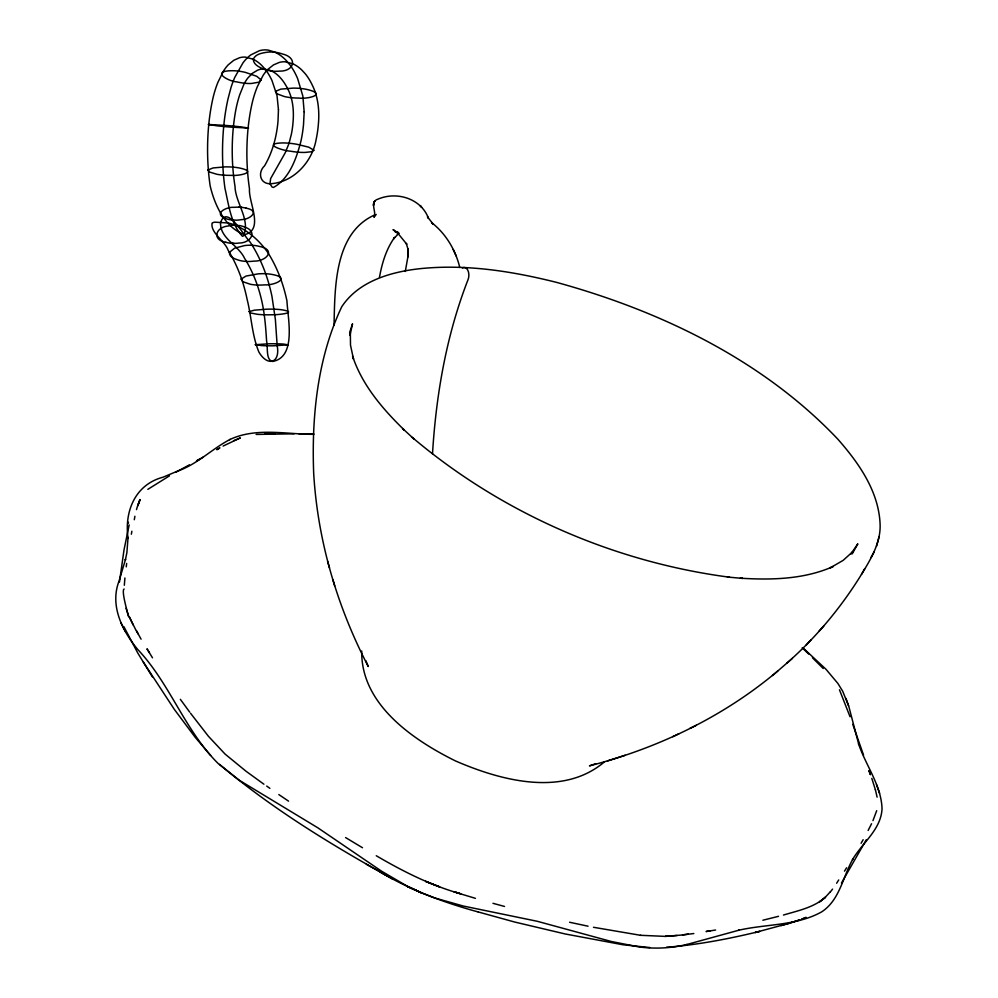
<?xml version="1.0" encoding="UTF-8"?>
<svg xmlns="http://www.w3.org/2000/svg" width="998" height="998" viewBox="0 0 998 998"><rect width="100%" height="100%" fill="white"/><g stroke="black" fill="none" stroke-linecap="round" stroke-linejoin="round"><path stroke-width="1.5" d="M124.114 589.02C119.885 590.991 134.468 634.691 126.06 608.281M230.189 439.394C212.05 448.763 197.442 464.132 177.856 470.994L178.617 470.669L163.098 477.181C135.117 484.529 124.239 511.45 128.031 538.246L128.056 537.361L126.883 552.692L125.324 560.152L125.548 559.304L119.024 581.098C109.605 605.561 122.205 630.674 137.674 649.411C170.097 683.63 184.767 730.474 218.213 763.57L239.283 780.261L317.863 827.829L381.648 871.242L407.571 886.374L420.981 892.686L434.754 897.963L463.209 906.009L537.273 921.291L611.45 941.526L638.845 946.902C654.9 949.086 671.267 948.237 687.023 944.457M128.368 523.127L128.393 522.228M432.496 453.915C435.228 409.055 441.752 364.282 454.127 321.019A394.085 275.872 88.2 0 1 468.062 279.602A8.059 4.94 -87.3 0 0 467.85 270.308A8.059 4.94 -87.3 0 0 462.361 268.038M124.912 577.967L124.326 585.265M119.486 581.996L124.026 549.823L129.166 524.886M361.725 651.02C360.789 704.201 412.685 739.718 455.375 760.888C500.572 780.523 562.722 797.352 604.426 761.873M126.247 566.852L126.646 563.446M786.935 663.096C816.09 637.522 841.152 607.37 861.499 574.374C870.767 559.154 880.872 542.762 880.099 524.212C878.751 491.328 858.829 463.047 837.821 439.157C762.734 359.991 660.539 310.927 556.447 282.347C512.111 271.207 466.029 263.959 420.27 268.649C391.191 271.793 358.719 280.962 341.753 306.748C317.401 358.008 311.538 416.802 313.671 473.064C317.589 540.529 337.162 606.684 368.287 666.539L365.842 660.701M131.362 534.204L131.861 531.235M134.905 516.265L134.293 519.709M379.452 277.357C382.009 263.297 386.164 249.101 394.634 237.387L393.574 238.846L399.025 233.133L397.404 234.318M405.288 271.468L408.207 255.126L408.232 248.789L408.194 256.748L408.257 250.074L406.261 243.412L406.797 244.236L398.464 234.006L393.025 229.602L394.934 230.775M876.494 546.218L878.976 537.086M136.489 509.629L137.499 506.111M349.624 332.546L352.531 323.801L349.924 335.44L350.348 332.334L350.498 345.158L353.504 359.068L352.581 356.149C362.174 385.191 382.721 409.018 404.277 430.051L402.606 428.516L413.796 438.833L412.236 437.386C501.507 512.972 613.658 562.024 729.575 577.218L727.43 577.044L742.562 578.391L740.266 578.191C771.454 580.125 804.101 579.401 833.13 566.527L830.274 567.837L843.185 560.34L853.078 551.395L851.02 553.84L857.831 543.823L852.217 553.89M876.706 810.675L872.963 820.643M139.895 499.749L137.749 505.774L139.957 499.574M137.662 505.849L139.945 500.048M868.135 830.448L871.553 823.737M866.351 839.655L841.451 883.043M861.099 843.273L863.133 839.705M861.499 574.374L864.692 568.76M870.93 557.595L874.086 552.056M844.495 871.142L846.591 867.786M836.636 883.242L838.707 879.962M830.348 891.925L832.557 889.118M825.234 897.327L830.324 891.788M819.059 631.098L823.837 625.983M806.135 645.095L810.887 640.005M595.744 763.695L589.444 765.865C658.031 748.176 723.612 716.714 777.879 670.905M772.502 675.559L792.4 658.356M825.421 897.277L819.383 901.98L825.446 897.227C813.769 907.606 797.976 910.663 783.442 915.054M376.209 214.433L373.938 217.265C377.082 212.262 368.898 201.696 378.18 199.064C396.805 191.117 421.144 198.54 428.441 218.238L427.443 216.84L433.257 224.251L431.573 222.566C445.869 233.694 455.537 249.912 459.754 267.414M147.841 489.344L169.498 475.834M219.897 447.84L216.728 449.686L219.435 448.227M203.018 457.209L196.456 460.951L199.351 459.342M176.172 472.042L189.408 464.856M223.103 446.069L240.343 437.897L233.532 440.742M672.802 736.699L678.89 733.755M689.892 728.39L696.305 725.297M229.54 439.681C255.887 427.119 285.939 434.367 313.846 434.33M374.924 214.844C334.118 232.821 334.954 287.748 334.031 325.323M801.793 919.158L805.997 917.474M801.98 919.021L806.072 917.424M790.728 922.925L799.76 919.882L791.165 922.539M607.508 760.938L625.172 755.261M781.085 925.583L790.054 923.075L755.112 932.506L759.64 931.408C728.989 938.831 697.864 944.894 666.39 947.277M778.527 916.314L762.859 920.243M686.35 944.632L739.206 930.111L738.445 930.298C766.052 923.874 796.317 926.007 821.666 911.873C839.942 899.959 842.848 876.593 852.966 858.891L852.479 859.64C862.322 842.836 880.997 829.675 882.045 808.754C881.234 785.152 865.79 765.553 858.517 743.772L858.779 744.508L848.811 706.384L842.686 691.227L837.933 683.493L825.87 669.147L803.003 647.877M710.277 930.785L706.048 931.533L715.603 930.024M693.835 933.542L682.532 934.901L688.283 934.165M682.732 934.951L665.454 936.361L677.093 935.5M256.124 434.429L294.061 433.831M395.233 231.96L397.192 231.91M265.131 433.893L274.7 433.818M298.938 433.793L313.646 433.756M665.616 936.398L640.491 935.301M234.081 243.412L230.713 243.225M238.759 207.185L241.84 207.397M649.81 947.539L623.026 944.769L565.18 933.966L514.619 922.015L478.179 911.947M640.828 935.351L593.486 927.279M588.072 926.206L569.571 922.252M504.539 906.458L492.962 903.315M246.094 208.145C260.54 210.828 250.061 219.672 241.204 219.672A31.549 20.172 -26.7 0 1 236.389 220.184L230.251 219.797A31.537 20.172 -26.8 0 1 226.272 218.737C212.424 213.934 226.371 206.611 233.981 207.334A38.236 24.064 -25.9 0 1 246.182 208.145M478.316 911.985C444.135 902.691 410.714 890.154 380.188 872.003L393.362 879.3C332.658 845.618 272.753 809.266 219.56 764.418M475.422 898.337L461.039 894.008M225.935 242.302C211.501 239.894 215.817 227.082 228.168 225.997A34.955 28.206 -52.8 0 1 233.233 225.199L239.957 225.61A34.955 28.206 -52.8 0 1 244.485 226.983C258.607 231.511 250.249 243.175 239.133 243.025A41.105 33.433 -55.1 0 1 225.785 242.289M459.616 893.547L453.903 891.688L460.777 893.834C430.837 885.463 402.98 871.379 376.258 855.735M396.181 231.536L398.127 232.297M366.378 864.28L379.789 871.628M362.499 847.739L345.57 837.559M288.547 801.145L278.816 794.558M263.896 784.203L246.044 771.254L225.099 754.101L208.42 736.275L190.568 713.283M266.716 786.075L269.872 788.333M802.192 647.777L808.767 654.127M812.434 657.757L823.213 668.498M210.64 755.449L195.146 737.235L174.351 709.416L143.338 662.123M421.106 206.648L420.208 205.576L421.618 207.247M189.695 712.123L180.351 699.324M149.426 652.655L146.98 648.812L152.494 657.819M152.382 676.869L137.786 653.054L123.877 626.644M141.08 639.169L136.202 630.374L138.235 634.029M135.666 629.651L129.278 616.814L133.183 624.973M121.032 623.089L125.536 631.622M839.455 689.78L850.047 716.764M456.136 255.95L453.229 249.512M870.431 774.485L868.971 770.543L870.318 774.635M863.557 755.137L852.766 724.311M876.494 784.578L879.587 793.248M846.017 698.438L848.562 705.711M871.815 778.39L875.396 789.83M327.594 561.275L329.502 567.85M332.895 579.663L334.704 585.901M875.396 789.68L877.105 797.153M277.157 345.558C280.588 363.235 267.501 366.952 258.906 352.069C251.983 335.428 251.546 316.89 247.142 299.487A115.805 59.531 -89.3 0 0 239.233 272.516A139.396 71.182 -89.5 0 0 228.18 250.348C224.912 240.905 210.304 232.871 212.075 223.165A16.13 5.477 16.3 0 1 214.72 222.155L228.018 222.966A16.105 5.464 16.3 0 1 233.307 224.463C247.317 229.79 259.156 240.269 267.738 252.419A137.599 72.255 -89.5 0 1 278.929 274.3A114.308 60.416 -89.2 0 1 286.95 300.922C287.773 318.424 296.73 357.059 272.666 361.451C265.393 360.141 268.2 346.755 266.591 341.054C265.83 328.654 264.882 316.216 262.437 304.028A106.05 55.277 -89.3 0 0 254.977 278.904A130.177 67.402 -89.5 0 0 244.535 258.27C238.497 245.209 220.196 238.647 220.508 223.003C226.334 203.293 244.136 236.351 249.962 241.853A133.932 69.586 -89.3 0 1 251.671 244.473A146.743 76.035 -89.5 0 1 263.472 267.888A124.076 64.695 -89.2 0 1 271.955 296.369L275.373 319.46L277.157 345.558M278.454 109.68L278.018 121.045A65.718 34.481 -85.7 0 1 275.885 135.74C273.726 146.282 269.996 156.536 264.557 165.843C257.758 172.08 259.592 183.607 269.971 183.769C293.437 182.709 312.349 161.813 316.141 139.446A64.833 34.967 -85.5 0 0 318.312 124.95C319.61 111.414 318.362 97.293 312.212 84.98A74.725 40.294 -85.8 0 0 305.064 73.54L301.758 69.985A81.025 43.663 -85.9 0 0 292.851 63.81L285.154 61.789A60.816 32.747 -85.5 0 0 279.328 62.412L273.477 64.92L267.938 69.299A48.653 26.135 -85.4 0 0 263.01 75.549L257.434 86.502A68.251 36.889 -85.5 0 0 252.344 102.283L251.583 105.676A120.047 66.118 -85.6 0 0 247.616 133.507A144.535 80.327 -85.5 0 0 249.488 188.809C248.327 202.457 264.607 230.014 244.373 234.68C224.775 227.344 214.707 205.077 210.166 185.927A146.569 79.291 -85.7 0 1 208.295 129.902A121.719 65.257 -85.8 0 1 212.187 101.684L212.936 98.241A69.186 36.377 -85.7 0 1 217.951 82.235L223.452 71.108A49.314 25.773 -85.6 0 1 228.305 64.758L233.769 60.304L239.532 57.747A61.639 32.298 -85.7 0 1 245.283 57.098L252.868 59.132A82.135 43.051 -86 0 1 261.663 65.357L264.932 68.949A75.748 39.733 -86 0 1 271.98 80.526L277.02 95.621L278.454 109.68M304.165 111.888L303.517 124.575A76.097 40.481 -85.6 0 1 300.984 140.955C296.593 158.046 289.507 178.729 273.39 187.487L272.017 186.988L269.971 183.769L270.633 178.58L285.166 152.894L288.971 143.562L291.366 134.268A53.78 28.63 -85.6 0 0 293.1 121.457C294.023 109.743 292.751 97.467 286.825 87.1A70.846 37.65 -85.9 0 0 277.319 74.8A69.723 37.063 -85.9 0 0 269.398 70.085L262.611 68.987A48.827 25.923 -85.6 0 0 257.546 70.209L252.519 73.241L247.878 77.969A40.294 21.345 -85.5 0 0 243.911 84.306L239.657 94.96A72.33 38.747 -85.7 0 0 235.316 112.649A118.949 64.833 -85.7 0 0 232.571 137.512A135.878 74.513 -85.6 0 0 235.004 186.401C235.416 203.081 250.785 219.672 243.45 235.865L242.427 236.277C230.85 224.051 228.667 204.49 224.962 188.335A156.661 85.965 -85.6 0 1 222.517 153.63A152.719 83.695 -85.6 0 1 223.752 125.96A121.232 65.668 -85.7 0 1 228.055 98.727L231 87.55A70.122 37.288 -85.6 0 1 234.792 77.345L243.001 62.824A59.082 31.312 -85.5 0 1 250.785 54.915L259.418 50.698A72.916 38.747 -85.7 0 1 268.088 50.087L274.5 51.983A92.839 49.351 -86 0 1 286.364 60.666L289.969 64.945A80.85 43.039 -85.8 0 1 297.616 78.543L302.831 95.983L304.165 111.888M261.014 79.865L258.993 82.16L251.446 83.483A48.328 24.526 28.4 0 1 246.319 83.383L242.614 82.971A48.328 24.526 28.4 0 1 236.913 81.898C227.706 81.262 211.214 71.207 230.862 70.746A48.278 25.125 28.9 0 1 236.015 70.858L239.707 71.282A48.278 25.137 28.9 0 1 245.371 72.38L256.736 76.285L261.014 79.865M253.267 59.319C253.455 65.007 260.029 67.59 264.532 69.423A49.289 41.068 -74.4 0 0 269.884 70.808L273.627 71.232A49.289 41.068 -74.4 0 0 279.203 71.108C294.36 71.656 298.177 57.585 282.234 53.929A48.428 40.456 -70.5 0 0 276.908 52.52L273.165 52.071A48.415 40.444 -70.5 0 0 267.539 52.17C262.437 52.956 255.413 53.867 253.267 59.319M241.179 279.078L242.938 281.748L250.323 284.255A48.44 25.661 -20.8 0 0 255.426 284.929L259.143 285.079A48.453 25.674 -20.8 0 0 264.894 284.854C273.914 285.565 291.578 278.068 272.591 274.55A47.355 24.426 -20 0 0 267.501 273.851L263.784 273.677A47.343 24.426 -20 0 0 257.983 273.889L245.995 276.072L241.179 279.078M373.714 203.193L373.477 205.351L373.714 203.193M229.403 252.344C228.966 257.434 235.615 259.168 239.445 260.403A47.243 35.317 -41.3 0 0 244.635 261.314L248.34 261.501A47.243 35.317 -41.3 0 0 253.954 261.114C266.216 261.513 276.795 249.725 259.181 246.356A46.607 34.256 -39.3 0 0 254.016 245.421L250.311 245.221A46.607 34.256 -39.3 0 0 244.647 245.57L234.617 248.165L229.403 252.344M208.021 169.972L209.53 172.03L216.666 174.226A46.644 18.75 -10.9 0 0 221.681 174.962L225.348 175.249A46.644 18.75 -10.9 0 0 231.074 175.349C238.584 176.247 258.694 172.043 239.607 168.026A45.322 17.702 -10.4 0 0 234.617 167.277L230.937 166.978A45.309 17.702 -10.4 0 0 225.161 166.878L213.061 167.951L208.021 169.972M255.338 344.684L261.513 345.57A33.184 3.256 -2.5 0 0 265.456 345.732L268.412 345.795A33.184 3.256 -2.5 0 0 273.09 345.807L288.185 344.859L283.557 344.085A29.354 2.832 -2.4 0 0 279.951 343.886L274.038 343.761A29.341 2.832 -2.4 0 0 269.211 343.786L255.338 344.684M275.548 91.379L277.02 93.812L284.255 96.507A49.825 22.43 -12.9 0 0 289.37 97.455L293.138 97.854A49.825 22.443 -12.9 0 0 299.013 98.066C307.085 99.276 327.444 94.536 308.095 89.72A48.653 21.282 -12.2 0 0 302.993 88.747L299.213 88.335A48.64 21.27 -12.2 0 0 293.287 88.111L280.8 89.121L275.548 91.379M313.846 150.236L311.351 151.758L304.976 152.432A48.553 16.816 19.2 0 1 299.849 152.32L296.082 151.995A48.54 16.816 19.3 0 1 290.206 151.147C282.983 150.785 261.651 143.675 282.072 142.939A49.9 17.789 19.6 0 1 287.224 143.076L290.979 143.413A49.9 17.789 19.6 0 1 296.805 144.261L308.831 147.193L313.846 150.236M249.163 311.638L250.523 312.985L257.484 314.308A47.193 12.537 -8.3 0 0 262.437 314.694L266.079 314.807A47.193 12.537 -8.3 0 0 271.793 314.744C277.694 315.044 300.198 312.536 280.862 309.667A45.621 11.764 -8.1 0 0 275.935 309.268L272.279 309.143A45.621 11.764 -8.1 0 0 266.516 309.193L254.34 310.178L249.163 311.638M374.774 201.184L373.801 202.781L374.774 201.184M208.432 124.476L216.89 125.798A47.53 2.869 3.2 0 0 221.893 126.322L225.56 126.671A47.53 2.869 3.2 0 0 231.311 127.145L248.577 128.056L240.256 126.796A46.145 2.707 3.3 0 0 235.279 126.284L231.598 125.935A46.145 2.707 3.3 0 0 225.798 125.436L208.432 124.476M274.6 433.756L265.119 433.905L274.65 433.781M439.482 886.81L425.697 881.421L439.482 886.81M420.844 892.561L407.209 886.311L420.869 892.599"/></g></svg>
